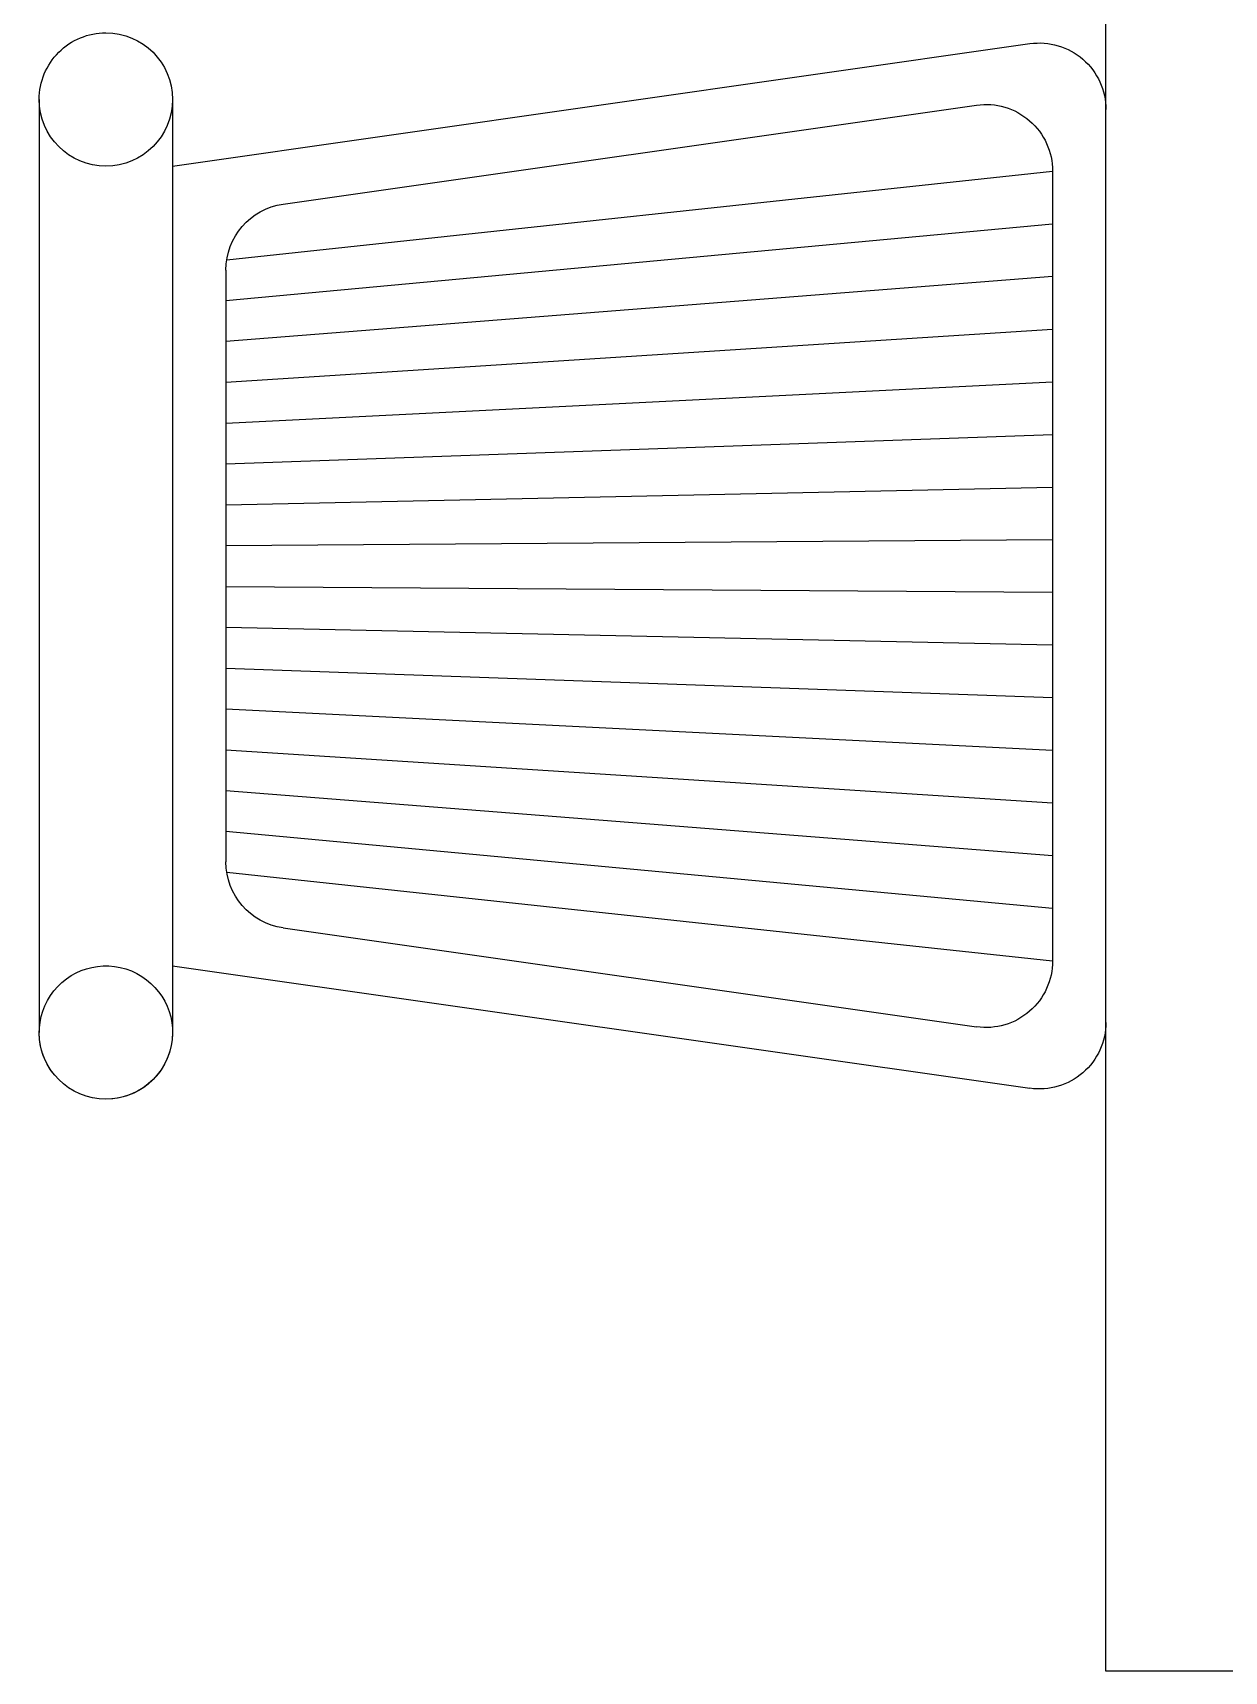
# Model space of a CAD drawing. Header units: millimetres. Extents: x -3817 to 5248, y 289 to 3424.
# Drawn here: x 2127.2 to 2188.6, y 1905.4 to 1989.8 of the extents above; entities that cross this region are included whole.
import ezdxf

# ---------------------------------------------------------------- set-up
doc = ezdxf.new("R2010")
doc.units = ezdxf.units.MM
doc.layers.add('AMENAGEMENT', color=8, linetype='Continuous', lineweight=9)
doc.layers.add('Mobilier', color=8, linetype='Continuous', lineweight=25)

# ---------------------------------------------------------------- blocks, each defined once
blk = doc.blocks.new('salle à manger_01')
at = {"layer": 'Mobilier'}
for p, q in [((-97.388, 45.518), (-97.388, -44.482)), ((-97.388, -44.482), (100.448, -44.482)), ((-73.049, -44.482), (-38.814, -44.482)), ((-67.419, -77.451), (-70.743, -46.482)), ((-41.12, -46.482), (-70.743, -46.482)), ((-65.884, -77.482), (-68.768, -46.482)), ((-64.353, -77.482), (-66.793, -46.482)), ((-62.822, -77.482), (-64.818, -46.482)), ((-61.291, -77.482), (-62.843, -46.482)), ((-59.759, -77.482), (-60.869, -46.482)), ((-58.228, -77.482), (-58.894, -46.482)), ((-56.697, -77.482), (-56.919, -46.482)), ((-55.166, -77.482), (-54.944, -46.482)), ((-53.635, -77.482), (-52.969, -46.482)), ((-52.103, -77.482), (-50.994, -46.482)), ((-50.572, -77.482), (-49.019, -46.482)), ((-49.041, -77.482), (-47.044, -46.482)), ((-45.07, -46.482), (-47.51, -77.482)), ((-45.978, -77.482), (-43.095, -46.482)), ((-44.444, -77.451), (-41.12, -46.482)), ((-70.931, -79.482), (-75.524, -47.336)), ((-40.931, -79.482), (-36.339, -47.336)), ((-69.503, -75.336), (-73.218, -49.336)), ((-42.359, -75.336), (-38.645, -49.336)), ((-44.834, -77.482), (-67.029, -77.482)), ((-38.431, -79.482), (-73.431, -79.482)), ((-75.931, -81.982), (-75.931, -81.982)), ((-38.431, -84.482), (-73.431, -84.482))]:
    blk.add_line(p, q, dxfattribs=at)
for centre, start, end in [((-73.049, -46.982), 90, 188.1301), ((-38.814, -46.982), 351.8699, 90), ((-70.743, -48.982), 90, 188.1301), ((-41.12, -48.982), 351.8699, 90), ((-67.029, -74.982), 188.1301, 270), ((-44.834, -74.982), 270, 351.8699), ((-73.431, -81.982), 225, 180), ((-73.431, -81.982), 90, 180), ((-38.431, -81.982), 0, 270), ((-38.431, -81.982), 0, 90), ((-73.431, -81.982), 180, 270), ((-38.431, -81.982), 270, 0)]:
    blk.add_arc(centre, 2.5, start, end, dxfattribs=at)

msp = doc.modelspace()

# ---------------------------------------------------------------- block references
at = {"layer": 'AMENAGEMENT', "xscale": -1.37376, "yscale": 1.37376, "zscale": 1.37376, "rotation": 270}
msp.add_blockref('salle à manger_01', (2243.629, 2039.171, 29.101), dxfattribs=at)

doc.saveas('drawing.dxf')
